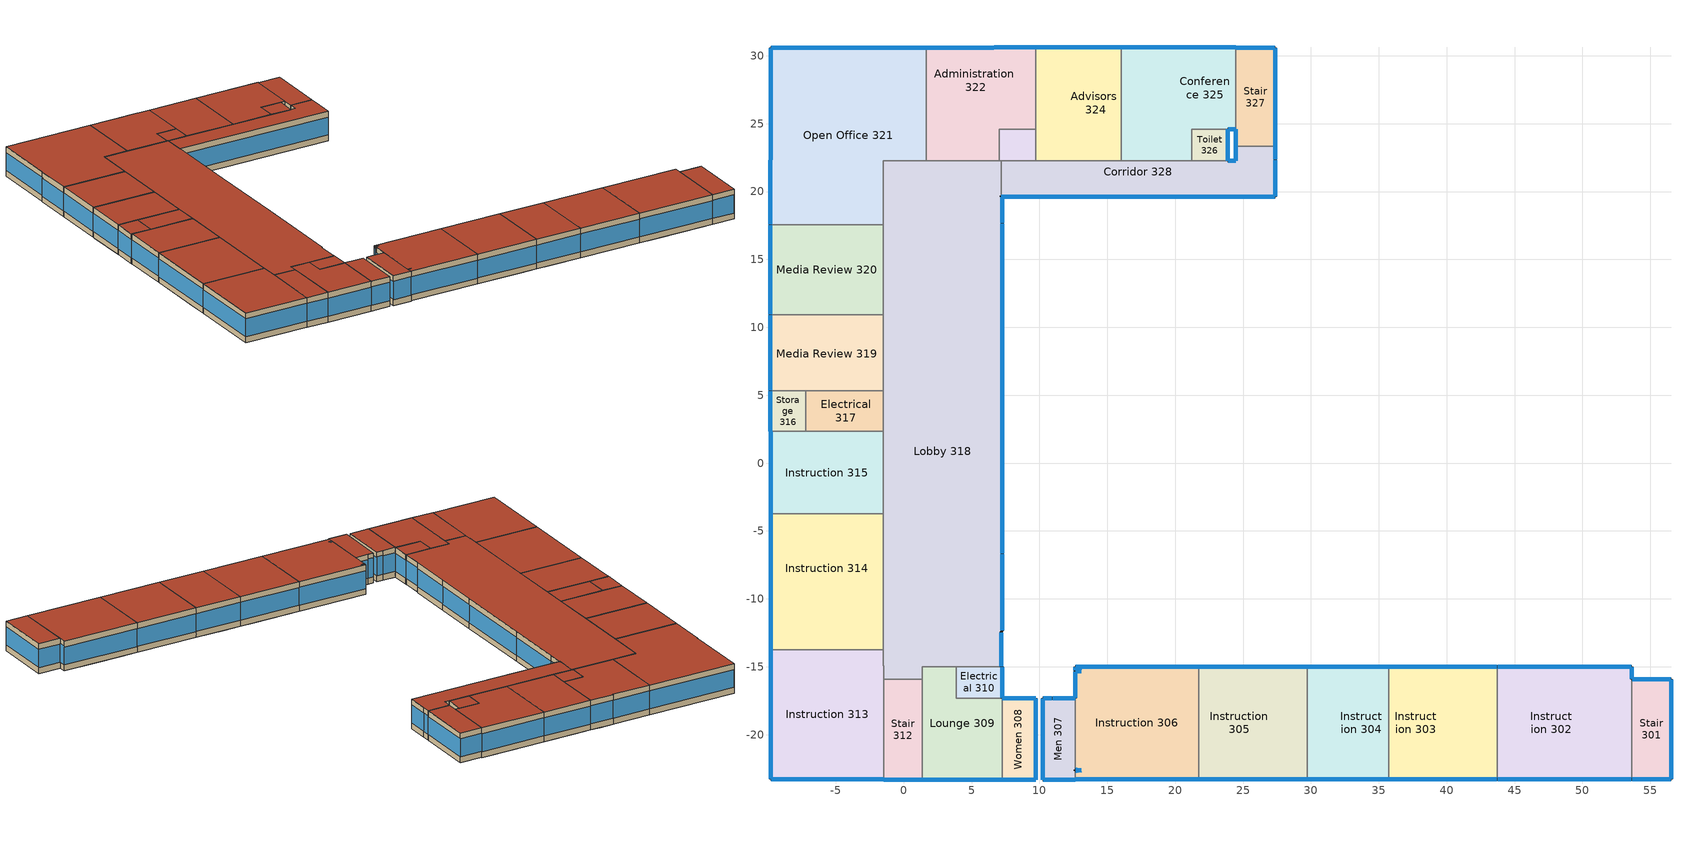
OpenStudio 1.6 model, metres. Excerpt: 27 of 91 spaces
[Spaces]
Stair 301
 floor to Stair 201: 53.63,-23.28 53.63,-15.92 56.52,-15.92 56.52,-23.28 z7.6
 wall outside: 53.63,-23.28 56.52,-23.28 56.52,-15.92 53.63,-15.92 z7.6:11.4
 wall to Instruction 302: 53.63,-15.92 53.63,-23.28 z7.6:11.4
 window: 53.65,-23.28 56.5,-23.28 / 56.5,-15.92 53.65,-15.92 z8.36:10.68; 56.52,-23.26 56.52,-15.94 z8.36:10.66
 roof outside: 56.52,-23.28 56.52,-15.92 53.63,-15.92 53.63,-23.28 z11.4
Instruction 302
 floor to Computer Lab 203: 49.72,-15 49.72,-23.28 45.72,-23.28 45.72,-15 z7.6
 floor ground: 53.63,-15 53.63,-23.28 49.72,-23.28 49.72,-15 z7.6; 45.72,-22.53 45.72,-22.74 45.56,-22.74 45.31,-22.64 45.56,-22.53 z7.6; 45.72,-15.21 45.72,-15.43 45.56,-15.43 45.31,-15.32 45.56,-15.21 z7.6
 floor to Instruction 204: 45.72,-15 45.72,-15.21 45.56,-15.21 45.31,-15.32 45.56,-15.43 45.72,-15.43 45.72,-22.53 45.56,-22.53 45.31,-22.64 45.56,-22.74 45.72,-22.74 45.72,-23.28 43.72,-23.28 43.72,-15 z7.6
 wall outside: 53.63,-15.92 53.63,-15 43.72,-15 / 43.72,-23.28 53.63,-23.28 z7.6:11.4
 wall to Instruction 303: 43.72,-15 43.72,-23.28 z7.6:11.4
 window: 53.6,-15 43.74,-15 / 43.74,-23.28 53.6,-23.28 z8.36:10.65; 53.63,-15.89 53.63,-15.03 z8.36:10.78
 roof outside: 43.72,-23.28 53.63,-23.28 53.63,-15.92 53.63,-15 43.72,-15 z11.4
Instruction 303
 floor to Instruction 204: 43.72,-15 43.72,-23.28 39.72,-23.28 39.72,-15 z7.6
 floor to Instruction 205: 39.72,-15 39.72,-23.28 35.72,-23.28 35.72,-15 z7.6
 wall outside: 43.72,-15 35.72,-15 / 35.72,-23.28 43.72,-23.28 z7.6:11.4
 wall to Instruction 304: 35.72,-15 35.72,-23.28 z7.6:11.4
 window: 35.74,-23.28 43.69,-23.28 / 43.69,-15 35.74,-15 z8.36:10.66
 roof outside: 35.72,-23.28 43.72,-23.28 43.72,-15 35.72,-15 z11.4
Instruction 304
 floor to Lounge 206: 35.72,-15 35.72,-23.28 31.72,-23.28 31.72,-15 z7.6
 floor to Copy/Print 207: 31.72,-15 31.72,-23.28 29.72,-23.28 29.72,-15 z7.6
 wall outside: 35.72,-15 29.72,-15 / 29.72,-23.28 35.72,-23.28 z7.6:11.4
 wall to Instruction 305: 29.72,-15 29.72,-23.28 z7.6:11.4
 window: 29.74,-23.28 35.69,-23.28 / 35.69,-15 29.74,-15 z8.36:10.66
 roof outside: 29.72,-23.28 35.72,-23.28 35.72,-15 29.72,-15 z11.4
Instruction 305
 floor to Copy/Print 207: 29.72,-15 29.72,-23.28 27.72,-23.28 27.72,-15 z7.6
 floor to Drafting 208: 27.72,-15 27.72,-23.28 21.72,-23.28 21.72,-15 z7.6
 wall outside: 29.72,-15 21.72,-15 / 21.72,-23.28 29.72,-23.28 z7.6:11.4
 wall to Instruction 306: 21.72,-15 21.72,-23.28 z7.6:11.4
 window: 21.74,-23.28 29.69,-23.28 / 29.69,-15 21.74,-15 z8.36:10.66
 roof outside: 21.72,-23.28 29.72,-23.28 29.72,-15 21.72,-15 z11.4
Instruction 306
 floor to Computer Lab 209: 12.65,-15 21.72,-15 21.72,-23.28 12.65,-23.28 12.65,-22.66 12.8,-22.66 13.1,-22.64 12.8,-22.61 12.65,-22.61 12.65,-17.32 12.65,-15.35 12.8,-15.35 13.1,-15.32 12.8,-15.29 12.65,-15.29 z7.6
 wall outside: 21.72,-15 12.65,-15 12.65,-15.29 12.8,-15.29 13.1,-15.32 12.8,-15.35 12.65,-15.35 12.65,-17.32 / 12.65,-23.28 21.72,-23.28 / 12.65,-22.61 12.8,-22.61 13.1,-22.64 12.8,-22.66 12.65,-22.66 z7.6:11.4
 wall to Men 307: 12.65,-22.66 12.65,-23.28 / 12.65,-17.32 12.65,-22.61 z7.6:11.4
 window: 21.69,-15 12.67,-15 / 12.67,-23.28 21.69,-23.28 z8.36:10.65; 12.77,-15.35 12.67,-15.35 / 12.67,-22.61 12.77,-22.61 / 12.77,-22.66 12.67,-22.66 / 12.67,-15.29 12.77,-15.29 z7.96:11.37; 12.65,-15.03 12.65,-15.26 z8.36:11.13; 12.83,-15.29 13.07,-15.32 / 13.07,-22.64 12.83,-22.66 / 13.07,-15.32 12.83,-15.35 / 12.83,-22.61 13.07,-22.63 z8.36:11.11; 12.65,-15.38 12.65,-17.29 z8.36:10.7
 roof outside: 12.65,-15.29 12.8,-15.29 13.1,-15.32 12.8,-15.35 12.65,-15.35 12.65,-17.32 12.65,-22.61 12.8,-22.61 13.1,-22.64 12.8,-22.66 12.65,-22.66 12.65,-23.28 21.72,-23.28 21.72,-15 12.65,-15 z11.4
Men 307
 floor to Men 210: 10.24,-17.32 10.95,-17.32 12.65,-17.32 12.65,-22.61 12.65,-22.66 12.65,-23.28 12.65,-23.33 10.24,-23.33 z7.6
 wall outside: 12.65,-17.32 10.95,-17.32 10.24,-17.32 10.24,-23.33 12.65,-23.33 12.65,-23.28 / 12.65,-22.66 12.65,-22.61 z7.6:11.4
 window: 10.92,-17.32 10.27,-17.32 z8.36:10.82; 10.27,-23.33 12.62,-23.33 z8.36:10.69; 12.62,-17.32 10.97,-17.32 z8.36:10.71; 10.24,-17.34 10.24,-23.31 z8.36:10.66
 roof outside: 10.24,-23.33 12.65,-23.33 12.65,-23.28 12.65,-22.66 12.65,-22.61 12.65,-17.32 10.95,-17.32 10.24,-17.32 z11.4
Women 308
 floor to Women 211: 7.24,-17.32 8.94,-17.32 9.74,-17.32 9.74,-23.33 7.24,-23.33 z7.6
 wall outside: 7.24,-23.33 9.74,-23.33 9.74,-17.32 8.94,-17.32 7.24,-17.32 z7.6:11.4
 wall to Lounge 309: 7.24,-17.32 7.24,-23.33 z7.6:11.4
 window: 9.72,-17.32 8.97,-17.32 z8.36:10.8; 8.92,-17.32 7.27,-17.32 z8.36:10.71; 7.27,-23.33 9.72,-23.33 z8.36:10.69; 9.74,-23.31 9.74,-17.34 z8.36:10.66
 roof outside: 7.24,-23.33 9.74,-23.33 9.74,-17.32 8.94,-17.32 7.24,-17.32 z11.4
Lounge 309
 floor to Lounge 212: 1.35,-15.92 1.35,-15 3.85,-15 3.85,-17.32 7.24,-17.32 7.24,-23.33 1.35,-23.33 z7.6
 wall outside: 1.35,-23.33 7.24,-23.33 z7.6:11.4
 wall to Lobby 318: 3.85,-15 1.35,-15 1.35,-15.92 z7.6:11.4
 wall to Electrical 310: 7.24,-17.32 3.85,-17.32 3.85,-15 z7.6:11.4
 wall to Stair 312: 1.35,-15.92 1.35,-23.33 z7.6:11.4
 window: 1.38,-23.33 7.22,-23.33 z8.36:10.66
 roof outside: 1.35,-23.33 7.24,-23.33 7.24,-17.32 3.85,-17.32 3.85,-15 1.35,-15 1.35,-15.92 z11.4
Electrical 310
 floor ground: 7.24,-15 7.24,-17.32 3.85,-17.32 3.85,-15 7.17,-15 z7.6
 wall outside: 7.24,-17.32 7.24,-15 7.17,-15 z7.6:11.4
 wall to Lobby 318: 7.17,-15 3.85,-15 z7.6:11.4
 window: 7.24,-17.29 7.24,-15.03 z8.36:10.69
 roof outside: 7.17,-15 3.85,-15 3.85,-17.32 7.24,-17.32 7.24,-15 z11.4
Stair 312
 floor to Stair 217: 1.35,-15.92 1.35,-23.33 -1.49,-23.33 -1.49,-23.28 -1.49,-15.92 z7.6
 wall outside: -1.49,-23.28 -1.49,-23.33 1.35,-23.33 z7.6:11.4
 wall to Instruction 313: -1.49,-15.92 -1.49,-23.28 z7.6:11.4
 wall to Lobby 318: 1.35,-15.92 -1.49,-15.92 z7.6:11.4
 window: -1.46,-23.33 1.33,-23.33 z8.36:10.68
 roof outside: -1.49,-15.92 -1.49,-23.28 -1.49,-23.33 1.35,-23.33 1.35,-15.92 z11.4
Instruction 313
 floor ground: -9.8,-13.74 -1.52,-13.74 -1.52,-14.93 -1.49,-14.93 -1.49,-15.92 -1.49,-23.28 -9.8,-23.28 z7.6
 wall outside: -9.8,-13.74 -9.8,-23.28 -1.49,-23.28 z7.6:11.4
 wall to Instruction 314: -1.52,-13.74 -9.8,-13.74 z7.6:11.4
 wall to Lobby 318: -1.49,-15.92 -1.49,-14.93 -1.52,-14.93 -1.52,-13.74 z7.6:11.4
 window: -9.8,-13.76 -9.8,-23.26 z8.36:10.65; -9.77,-23.28 -1.51,-23.28 z8.36:10.66
 roof outside: -9.8,-23.28 -1.49,-23.28 -1.49,-15.92 -1.49,-14.93 -1.52,-14.93 -1.52,-13.74 -9.8,-13.74 z11.4
Instruction 314
 floor to Instruction 218: -9.8,-11.74 -1.52,-11.74 -1.52,-13.74 -9.8,-13.74 z7.6
 floor to Library 219: -1.52,-3.74 -1.52,-11.74 -9.8,-11.74 -9.8,-3.74 z7.6
 wall outside: -9.8,-3.74 -9.8,-13.74 z7.6:11.4
 wall to Lobby 318: -1.52,-13.74 -1.52,-3.74 z7.6:11.4
 wall to Instruction 315: -1.52,-3.74 -9.8,-3.74 z7.6:11.4
 window: -9.8,-3.76 -9.8,-13.71 z8.36:10.65
 roof outside: -9.8,-3.74 -9.8,-13.74 -1.52,-13.74 -1.52,-3.74 z11.4
Instruction 315
 floor to Library 219: -1.52,2.33 -1.52,-3.74 -9.8,-3.74 -9.8,2.33 z7.6
 wall outside: -9.8,2.33 -9.8,-3.74 z7.6:11.4
 wall to Electrical 317: -1.52,2.33 -7.22,2.33 z7.6:11.4
 wall to Lobby 318: -1.52,-3.74 -1.52,2.33 z7.6:11.4
 wall to Storage 316: -7.22,2.33 -9.8,2.33 z7.6:11.4
 window: -9.8,2.3 -9.8,-3.71 z8.36:10.66
 roof outside: -9.8,2.33 -9.8,-3.74 -1.52,-3.74 -1.52,2.33 -7.22,2.33 z11.4
Storage 316
 floor to Library 219: -7.22,5.33 -7.22,2.33 -9.85,2.33 -9.85,5.33 z7.6
 wall outside: -9.85,5.33 -9.85,2.33 -9.8,2.33 z7.6:11.4
 wall to Electrical 317: -7.22,2.33 -7.22,5.33 z7.6:11.4
 wall to Media Review 319: -7.22,5.33 -9.85,5.33 z7.6:11.4
 window: -9.85,5.3 -9.85,2.36 z8.36:10.68
 roof outside: -9.85,5.33 -9.85,2.33 -9.8,2.33 -7.22,2.33 -7.22,5.33 z11.4
Electrical 317
 floor to Library 219: -7.02,5.33 -7.02,2.33 -7.22,2.33 -7.22,5.33 z7.6
 floor to Electrical 220: -1.52,5.33 -1.52,2.33 -7.02,2.33 -7.02,5.33 z7.6
 wall to Media Review 319: -1.52,5.33 -7.22,5.33 z7.6:11.4
 wall to Lobby 318: -1.52,2.33 -1.52,5.33 z7.6:11.4
 roof outside: -1.52,2.33 -1.52,5.33 -7.22,5.33 -7.22,2.33 z11.4
Lobby 318
 floor ground: 7.17,22.26 7.17,19.69 7.24,19.62 7.24,17.67 -1.52,17.67 -1.52,22.26 z7.6; 7.24,17.67 7.24,-12.34 7.17,-12.41 7.17,-15 1.35,-15 1.35,-15.92 -1.49,-15.92 -1.49,-14.93 -1.52,-14.93 -1.52,17.67 z7.6
 wall outside: 7.17,-15 7.17,-12.47 7.17,-12.41 7.24,-12.34 7.24,-6.68 7.24,-0.69 7.24,9.91 7.24,17.67 7.24,19.62 7.17,19.69 z7.6:11.4
 wall to Media Review 319: -1.52,10.93 -1.52,5.33 z7.6:11.4
 wall to Media Review 320: -1.52,17.56 -1.52,10.93 z7.6:11.4
 wall to Open Office 321: 1.65,22.26 -1.52,22.26 -1.52,17.56 z7.6:11.4
 wall to Administration 322: 7.04,22.26 1.65,22.26 z7.6:11.4
 wall to Electrical 323: 7.17,22.26 7.04,22.26 z7.6:11.4
 wall to Corridor 328: 7.17,19.69 7.17,19.76 7.17,22.26 z7.6:11.4
 window: 7.24,-12.31 7.24,-6.71 / 7.24,9.94 7.24,17.65 / 7.24,-6.66 7.24,-0.71 z8.36:10.66; 7.24,17.7 7.24,19.59 z8.36:10.7; 7.17,-14.98 7.17,-12.5 z8.36:10.69; 7.24,-0.66 7.24,9.89 z8.36:10.65
 roof outside: 7.17,-12.41 7.24,-12.34 7.24,-6.68 7.24,-0.69 7.24,9.91 7.24,17.67 7.24,19.62 7.17,19.69 7.17,19.76 7.17,22.26 7.04,22.26 1.65,22.26 -1.52,22.26 -1.52,17.56 -1.52,10.93 -1.52,5.33 -1.52,2.33 -1.52,-3.74 -1.52,-13.74 -1.52,-14.93 -1.49,-14.93 -1.49,-15.92 1.35,-15.92 1.35,-15 3.85,-15 7.17,-15 7.17,-12.47 z11.4
Media Review 319
 floor to Instruction 221: -1.52,10.63 -1.52,6.73 -1.52,5.43 -9.85,5.43 -9.85,10.63 z7.6
 floor to Computer Lab 222: -1.52,10.93 -1.52,10.63 -9.85,10.63 -9.85,10.93 z7.6
 floor to Library 219: -7.02,5.43 -7.02,5.33 -9.85,5.33 -9.85,5.43 z7.6
 floor to Electrical 220: -1.52,5.43 -1.52,5.33 -7.02,5.33 -7.02,5.43 z7.6
 wall outside: -9.85,10.93 -9.85,5.33 z7.6:11.4
 wall to Media Review 320: -1.52,10.93 -9.85,10.93 z7.6:11.4
 window: -9.85,10.9 -9.85,5.36 z8.36:10.66
 roof outside: -9.85,10.93 -9.85,5.33 -7.22,5.33 -1.52,5.33 -1.52,10.93 z11.4
Media Review 320
 floor to Computer Lab 222: -1.52,17.56 -1.52,10.93 -9.85,10.93 -9.85,14.43 -9.85,17.56 z7.6
 wall outside: -9.85,17.56 -9.85,10.93 z7.6:11.4
 wall to Open Office 321: -1.52,17.56 -9.85,17.56 z7.6:11.4
 window: -9.85,17.54 -9.85,10.96 z8.36:10.66
 roof outside: -9.85,17.56 -9.85,10.93 -1.52,10.93 -1.52,17.56 z11.4
Open Office 321
 floor to Corridor 234: 1.65,22.41 1.65,22.26 -1.52,22.26 -1.52,22.41 z7.6
 floor to Lounge 223: 1.65,30.59 1.65,22.41 0.83,22.41 0.83,22.55 0.9,22.68 0.6,22.68 0.68,22.55 0.68,22.41 -1.52,22.41 -1.52,17.67 -9.85,17.67 -9.85,22.33 -9.8,22.33 -9.8,30.59 z7.6
 floor ground: 0.9,22.68 0.83,22.55 0.83,22.41 0.68,22.41 0.68,22.55 0.6,22.68 z7.6
 floor to Computer Lab 222: -1.52,17.67 -1.52,17.56 -9.85,17.56 -9.85,17.67 z7.6
 wall outside: 1.65,30.59 -9.8,30.59 -9.8,22.33 -9.85,22.33 -9.85,17.56 z7.6:11.4
 wall to Administration 322: 1.65,22.26 1.65,30.59 z7.6:11.4
 window: 1.62,30.59 -9.77,30.59 z8.36:10.65; -9.8,30.56 -9.8,22.36 z8.36:10.66; -9.85,22.31 -9.85,17.59 z8.36:10.67
 roof outside: -9.8,30.59 -9.8,22.33 -9.85,22.33 -9.85,17.56 -1.52,17.56 -1.52,22.26 1.65,22.26 1.65,30.59 z11.4
Administration 322
 floor to Women 225: 8.11,26.86 8.11,24.61 7.04,24.61 4.74,24.61 4.74,26.86 z7.6
 floor to Corridor 234: 7.04,24.61 7.04,22.26 1.65,22.26 1.65,22.41 4.74,22.41 4.74,24.61 z7.6
 floor to Copy/Print 228: 9.71,30.64 9.71,26.86 8.41,26.86 8.41,30.64 z7.6
 floor to Lounge 223: 1.94,30.59 1.94,22.41 1.65,22.41 1.65,30.59 z7.6
 floor to Caferteria 224: 8.41,30.64 8.41,26.86 4.74,26.86 4.74,22.41 1.94,22.41 1.94,30.59 6.65,30.59 6.65,30.64 z7.6
 floor to Men 226: 9.71,26.86 9.71,24.61 8.51,24.61 8.51,26.86 z7.6
 floor ground: 8.51,26.86 8.51,24.61 8.11,24.61 8.11,26.86 z7.6
 wall outside: 9.71,30.64 6.65,30.64 6.65,30.59 1.65,30.59 z7.6:11.4
 wall to Electrical 323: 7.04,22.26 7.04,24.61 9.71,24.61 z7.6:11.4
 wall to Advisors 324: 9.71,24.61 9.71,30.64 z7.6:11.4
 window: 6.62,30.59 1.67,30.59 z8.36:10.67; 9.69,30.64 6.67,30.64 z8.36:10.68
 roof outside: 9.71,30.64 6.65,30.64 6.65,30.59 1.65,30.59 1.65,22.26 7.04,22.26 7.04,24.61 9.71,24.61 z11.4
Electrical 323
 floor to Corridor 234: 9.71,22.41 9.71,22.26 7.17,22.26 7.04,22.26 7.04,22.41 z7.6
 floor ground: 9.71,24.61 9.71,22.41 7.04,22.41 7.04,24.61 z7.6
 wall to Advisors 324: 9.71,22.26 9.71,24.61 z7.6:11.4
 wall to Corridor 328: 7.17,22.26 9.71,22.26 z7.6:11.4
 roof outside: 7.17,22.26 9.71,22.26 9.71,24.61 7.04,24.61 7.04,22.26 z11.4
Advisors 324
 floor to Corridor 234: 12.01,24.61 12.01,22.41 16.01,22.41 16.01,22.26 9.71,22.26 9.71,24.61 z7.6
 floor to Copy/Print 228: 12.01,30.64 12.01,26.86 9.71,26.86 9.71,30.64 z7.6
 floor to Administration 229: 16.01,30.64 16.01,22.41 13.04,22.41 13.04,22.56 13.1,22.68 12.8,22.68 12.85,22.56 12.85,22.41 12.01,22.41 12.01,30.64 z7.6
 floor ground: 13.1,22.68 13.04,22.56 13.04,22.41 12.85,22.41 12.85,22.56 12.8,22.68 z7.6
 floor to Men 226: 12.01,26.86 12.01,24.61 9.71,24.61 9.71,26.86 z7.6
 wall outside: 16.01,30.64 9.71,30.64 z7.6:11.4
 wall to Corridor 328: 9.71,22.26 16.01,22.26 z7.6:11.4
 wall to Conference 325: 16.01,22.26 16.01,30.64 z7.6:11.4
 window: 15.99,30.64 9.74,30.64 z8.36:10.66
 roof outside: 16.01,30.64 9.71,30.64 9.71,24.61 9.71,22.26 16.01,22.26 z11.4
Conference 325
 floor to Corridor 234: 21.21,24.61 21.21,22.26 16.01,22.26 16.01,22.41 17.21,22.41 17.21,24.61 z7.6
 floor to Office 231: 24.47,30.64 24.47,24.61 19.91,24.61 19.91,30.64 z7.6
 floor to Administration 229: 17.21,30.64 17.21,22.41 16.01,22.41 16.01,30.64 z7.6
 floor to Office 230: 19.91,30.64 19.91,24.61 17.21,24.61 17.21,30.64 z7.6
 wall outside: 23.87,24.61 24.47,24.61 / 24.47,30.59 24.47,30.64 16.01,30.64 z7.6:11.4
 wall to Stair 327: 24.47,24.61 24.47,30.59 z7.6:11.4
 wall to Toilet 326: 21.21,22.26 21.21,24.61 23.87,24.61 z7.6:11.4
 wall to Corridor 328: 16.01,22.26 21.21,22.26 z7.6:11.4
 window: 23.89,24.61 24.44,24.61 z8.36:10.85; 24.44,30.64 16.04,30.64 z8.36:10.66
 roof outside: 24.47,30.64 16.01,30.64 16.01,22.26 21.21,22.26 21.21,24.61 23.87,24.61 24.47,24.61 24.47,30.59 z11.4
Toilet 326
 floor to Toilet 232: 21.21,24.61 23.87,24.61 23.87,22.26 21.21,22.26 z7.6
 wall outside: 23.87,22.26 23.87,24.61 z7.6:11.4
 wall to Corridor 328: 21.21,22.26 23.87,22.26 z7.6:11.4
 window: 23.87,22.28 23.87,24.58 z8.36:10.69
 roof outside: 21.21,22.26 23.87,22.26 23.87,24.61 21.21,24.61 z11.4
Stair 327
 floor to Stair 233: 27.36,30.59 27.36,23.32 24.47,23.32 24.47,24.61 24.47,30.59 z7.6
 wall outside: 27.36,23.32 27.36,30.59 24.47,30.59 / 24.47,24.61 24.47,23.32 z7.6:11.4
 wall to Corridor 328: 24.47,23.32 27.36,23.32 z7.6:11.4
 window: 24.47,24.58 24.47,23.35 z8.36:10.74; 27.36,23.35 27.36,30.56 z8.36:10.66; 27.33,30.59 24.49,30.59 z8.36:10.68
 roof outside: 24.47,30.59 24.47,24.61 24.47,23.32 27.36,23.32 27.36,30.59 z11.4
Corridor 328
 floor to Corridor 234: 7.17,19.69 7.24,19.62 7.17,19.62 z7.6
 floor ground: 27.36,23.32 27.36,19.62 7.24,19.62 7.17,19.69 7.17,22.26 24.47,22.26 24.47,23.32 z7.6
 wall outside: 24.47,23.32 24.47,22.26 23.87,22.26 / 7.17,19.69 7.17,19.62 27.36,19.62 27.36,22.34 27.36,23.32 z7.6:11.4
 window: 24.47,23.3 24.47,22.28 z8.36:10.76; 27.36,19.64 27.36,22.31 z8.36:10.69; 7.19,19.62 27.33,19.62 z8.36:10.65; 27.36,22.36 27.36,23.3 z8.36:10.77; 24.44,22.26 23.89,22.26 z8.36:10.85
 roof outside: 27.36,19.62 27.36,22.34 27.36,23.32 24.47,23.32 24.47,22.26 23.87,22.26 21.21,22.26 16.01,22.26 9.71,22.26 7.17,22.26 7.17,19.62 z11.4
[Building]
Project Name: Space Type=189.1-2009 - Office - OpenOffice - CZ4-8; Default Construction Set=189.1-2009 - CZ5 - Office
[Material] Thermal Absorptance=0.9
Name | Roughness | Thickness {m} | Conductivity {W/m-K} | Density {kg/m3} | Specific Heat {J/kg-K} | Solar Absorptance | Visible Absorptance
1/2IN Gypsum | Smooth | 0.0127 | 0.16 | 784.9 | 830 | 0.4 | 0.4
Roof Membrane | VeryRough | 0.0095 | 0.16 | 1121.29 | 1460 | 0.7 | 0.7
Metal Decking | MediumSmooth | 0.0015 | 45.006 | 7680 | 418.4 | 0.6 | 0.6
Roof Insulation [21] | MediumRough | 0.2105 | 0.049 | 265 | 836.8 | 0.7 | 0.7
1IN Stucco | Smooth | 0.0253 | 0.6918 | 1858 | 837 | 0.92 | 0.92
8IN Concrete HW | MediumRough | 0.2033 | 1.7296 | 2243 | 837 | 0.65 | 0.65
Wall Insulation [40] | MediumRough | 0.0794 | 0.0432 | 91 | 837 | 0.5 | 0.5
MAT-CC05 4 HW CONCRETE | Rough | 0.1016 | 1.311 | 2240 | 836.8 | 0.85 | 0.85
F08 Metal surface | Smooth | 0.0008 | 45.28 | 7824 | 500 | 0.7 | 0.7
I01 25mm insulation board | MediumRough | 0.0254 | 0.03 | 43 | 1210 | 0.6 | 0.6
M11 100mm lightweight concrete | MediumRough | 0.1016 | 0.53 | 1280 | 840 | 0.5 | 0.5
F16 Acoustic tile | MediumSmooth | 0.0191 | 0.06 | 368 | 590 | 0.3 | 0.3
G05 25mm wood | MediumSmooth | 0.0254 | 0.15 | 608 | 1630 | 0.5 | 0.5
G01a 19mm gypsum board | MediumSmooth | 0.019 | 0.16 | 800 | 1090 | 0.4 | 0.4
[Construction]
ASHRAE 189.1-2009 ExtRoof IEAD ClimateZone 2-5: Roof Membrane, Roof Insulation [21], Metal Decking
ASHRAE 189.1-2009 ExtWall Mass ClimateZone 5: 1IN Stucco, 8IN Concrete HW, Wall Insulation [40], 1/2IN Gypsum
ASHRAE 189.1-2009 ExtWindow ClimateZone 4-5: Theoretical Glass [207]
ExtSlabCarpet 4in ClimateZone 1-8: MAT-CC05 4 HW CONCRETE, CP02 CARPET PAD
Exterior Door: F08 Metal surface, I01 25mm insulation board
Interior Ceiling: M11 100mm lightweight concrete, F05 Ceiling air space resistance, F16 Acoustic tile
Interior Door; Interior Partition: G05 25mm wood
Interior Floor: F16 Acoustic tile, F05 Ceiling air space resistance, M11 100mm lightweight concrete
Interior Wall: G01a 19mm gypsum board, F04 Wall air space resistance, G01a 19mm gypsum board
Interior Window: Clear 3mm
[WindowMaterial:Glazing] Optical Data Type=SpectralAverage; Thickness {m}=0.003; Back Side Solar Reflectance at Normal Incidence=0; Back Side Visible Reflectance at Normal Incidence=0; Infrared Transmittance at Normal Incidence=0; Dirt Correction Factor for Solar and Visible Transmittance=1; Solar Diffusing=No
Name | Solar Transmittance at Normal Incidence | Front Side Solar Reflectance at Normal Incidence | Visible Transmittance at Normal Incidence | Front Side Visible Reflectance at Normal Incidence | Front Side Infrared Hemispherical Emissivity | Back Side Infrared Hemispherical Emissivity | Conductivity {W/m-K}
Theoretical Glass [207] | 0.3311 | 0.6189 | 0.44 | 0.51 | 0.9 | 0.9 | 0.0133
Clear 3mm | 0.837 | 0.075 | 0.898 | 0.081 | 0.84 | 0.84 | 0.9
[Material:NoMass]
CP02 CARPET PAD: Roughness=Smooth; Thermal Resistance {m2-K/W}=0.1; Thermal Absorptance=0.9; Solar Absorptance=0.8; Visible Absorptance=0.8
[Material:AirGap]
Name | Thermal Resistance {m2-K/W}
F05 Ceiling air space resistance | 0.18
F04 Wall air space resistance | 0.15
[DefaultConstructionSet]
189.1-2009 - CZ5 - Office: Default Exterior Surface Constructions=Default Surface Constructions 13; Default Interior Surface Constructions=Default Surface Constructions 14; Default Ground Contact Surface Constructions=Default Surface Constructions 15; Default Exterior SubSurface Constructions=Default Sub Surface Constructions 9; Default Interior SubSurface Constructions=Default Sub Surface Constructions 10; Interior Partition Construction=Interior Partition
[DefaultSurfaceConstructions]
Name | Floor Construction | Wall Construction | Roof Ceiling Construction
Default Surface Constructions 13 | ExtSlabCarpet 4in ClimateZone 1-8 | ASHRAE 189.1-2009 ExtWall Mass ClimateZone 5 | ASHRAE 189.1-2009 ExtRoof IEAD ClimateZone 2-5
Default Surface Constructions 14 | Interior Floor | Interior Wall | Interior Ceiling
Default Surface Constructions 15 | ExtSlabCarpet 4in ClimateZone 1-8 | ExtSlabCarpet 4in ClimateZone 1-8 | ExtSlabCarpet 4in ClimateZone 1-8
[DefaultSubSurfaceConstructions]
Name | Fixed Window Construction | Operable Window Construction | Door Construction | Tubular Daylight Dome Construction | Tubular Daylight Diffuser Construction
Default Sub Surface Constructions 9 | ASHRAE 189.1-2009 ExtWindow ClimateZone 4-5 | ASHRAE 189.1-2009 ExtWindow ClimateZone 4-5 | Exterior Door | Interior Window | Interior Window
Default Sub Surface Constructions 10 | Interior Window | Interior Window | Interior Door
[ElectricEquipment:Definition]
189.1-2009 - Office - OpenOffice - CZ4-8 Electric Equipment Definition: Design Level Calculation Method=Watts/Area; Watts per Space Floor Area {W/m2}=7.64238
[Lights:Definition]
189.1-2009 - Office - OpenOffice - CZ4-8 Lights Definition: Design Level Calculation Method=Watts/Area; Watts per Space Floor Area {W/m2}=10.6563
[People:Definition]
189.1-2009 - Office - OpenOffice - CZ4-8 People Definition: Number of People Calculation Method=People/Area; People per Space Floor Area {person/m2}=0.0565105; Fraction Radiant=0.3
[SpaceType]
189.1-2009 - Office - OpenOffice - CZ4-8: Default Schedule Set=189.1-2009 - Office - OpenOffice - CZ4-8 Schedule Set; Design Specification Outdoor Air Object=189.1-2009 - Office - OpenOffice - CZ4-8 Ventilation; Standards Building Type=Office; Standards Space Type=OpenOffice
[DefaultScheduleSet]
189.1-2009 - Office - OpenOffice - CZ4-8 Schedule Set: Number of People Schedule=Office Work Occ; People Activity Level Schedule=Office Activity; Lighting Schedule=Office Bldg Light; Electric Equipment Schedule=Office Bldg Equip; Infiltration Schedule=Office Infil Quarter On
[Lights]
189.1-2009 - Office - OpenOffice - CZ4-8 Lights: Lights Definition=189.1-2009 - Office - OpenOffice - CZ4-8 Lights Definition; Space or SpaceType=189.1-2009 - Office - OpenOffice - CZ4-8
[DesignSpecification:OutdoorAir]
189.1-2009 - Office - OpenOffice - CZ4-8 Ventilation: Outdoor Air Method=Sum; Outdoor Air Flow per Person {m3/s-person}=0.00943895
[People]
189.1-2009 - Office - OpenOffice - CZ4-8 People: People Definition=189.1-2009 - Office - OpenOffice - CZ4-8 People Definition; Space or SpaceType=189.1-2009 - Office - OpenOffice - CZ4-8
[SpaceInfiltration:DesignFlowRate]
189.1-2009 - Office - OpenOffice - CZ4-8 Infiltration: Space or SpaceType=189.1-2009 - Office - OpenOffice - CZ4-8; Design Flow Rate Calculation Method=Flow/ExteriorArea; Flow per Exterior Surface Area {m3/s-m2}=0.000226568
[ElectricEquipment]
189.1-2009 - Office - OpenOffice - CZ4-8 Electric Equipment: Electric Equipment Definition=189.1-2009 - Office - OpenOffice - CZ4-8 Electric Equipment Definition; Space or SpaceType=189.1-2009 - Office - OpenOffice - CZ4-8
[BuildingStory]
Name | Nominal Z Coordinate {m} | Nominal Floor to Floor Height {m}
03 - Floor | 7.6 | 3.8
Roof | 11.4 | 0.6
[Space] Building Story=03 - Floor
Name | Thermal Zone
Stair 301 | Stair 301
Instruction 302 | Instruction 302
Instruction 303 | Instruction 303
Instruction 304 | Instruction 304
Instruction 305 | Instruction 305
Instruction 306 | Instruction 306
Men 307 | Men 307
Women 308 | Women 308
Lounge 309 | Lounge 309
Electrical 310 | Electrical 310
Stair 312 | Stair 312
Instruction 313 | Instruction 313
Instruction 314 | Instruction 314
Instruction 315 | Instruction 315
Storage 316 | Storage 316
Electrical 317 | Electrical 317
Lobby 318 | Lobby 318
Media Review 319 | Media Review 319
Media Review 320 | Media Review 320
Open Office 321 | Open Office 321
Administration 322 | Administration 322
Electrical 323 | Electrical 323
Advisors 324 | Advisors 324
Conference 325 | Conference 325
Toilet 326 | Toilet 326
Stair 327 | Stair 327
Corridor 328 | Corridor 328
[ThermalZone] Use Ideal Air Loads=No
Stair 301; Instruction 302; Instruction 303; Instruction 304; Instruction 305; Instruction 306; Men 307; Women 308; Lounge 309; Electrical 310; Stair 312; Instruction 313; Instruction 314; Instruction 315; Storage 316; Electrical 317; Lobby 318; Media Review 319; Media Review 320; Open Office 321; Administration 322; Electrical 323; Advisors 324; Conference 325; Toilet 326; Stair 327; Corridor 328
[Sizing:Zone] Zone Cooling Design Supply Air Temperature {C}=14; Zone Heating Design Supply Air Temperature {C}=40; Zone Cooling Design Supply Air Humidity Ratio {kg-H2O/kg-air}=0.0085; Zone Heating Design Supply Air Humidity Ratio {kg-H2O/kg-air}=0.008; Cooling Design Air Flow Method=DesignDay; Heating Design Air Flow Method=DesignDay
Stair 301; Instruction 302; Instruction 303; Instruction 304; Instruction 305; Instruction 306; Men 307; Women 308; Lounge 309; Electrical 310; Stair 312; Instruction 313; Instruction 314; Instruction 315; Storage 316; Electrical 317; Lobby 318; Media Review 319; Media Review 320; Open Office 321; Administration 322; Electrical 323; Advisors 324; Conference 325; Toilet 326; Stair 327; Corridor 328
[Schedule:Ruleset]
Name | Default Day Schedule | Summer Design Day Schedule | Winter Design Day Schedule
Office Bldg Light | Office Bldg Light Default Schedule | Office Bldg Light Summer Design Day | Office Bldg Light Winter Design Day
Office Activity | Office Activity Default Schedule | Office Activity Summer Design Day | Office Activity Winter Design Day
Office Infil Quarter On | Office Infil Quarter On Default Schedule | Office Infil Quarter On Summer Design Day | Office Infil Quarter On Winter Design Day
Office Bldg Equip | Office Bldg Equip Default Schedule | Office Bldg Equip Summer Design Day | Office Bldg Equip Winter Design Day
Office Work Occ | Office Bldg Occ Default Schedule | Office Bldg Occ Summer Design Day | Office Bldg Occ Winter Design Day
[Schedule:Day]
Office Bldg Light Default Schedule: 5, 0, 0.05, 7, 0, 0.1, 8, 0, 0.3, 17, 0, 0.9, 18, 0, 0.7, 20, 0, 0.5, 22, 0, 0.3, 23, 0, 0.1, 24, 0, 0.05
Office Bldg Light Summer Design Day; Office Infil Quarter On Rule 1 Day Schedule; Office Bldg Equip Summer Design Day: 24, 0, 1
Office Bldg Light Winter Design Day; Office Bldg Equip Winter Design Day; Office Bldg Occ Winter Design Day; Office Bldg Occ Rule 1 Day Schedule: 24, 0, 0
Office Bldg Light Rule 1 Day Schedule: 24, 0, 0.05
Office Bldg Light Rule 2 Day Schedule: 6, 0, 0.05, 8, 0, 0.1, 14, 0, 0.5, 17, 0, 0.15, 24, 0, 0.05
Office Activity Default Schedule; Office Activity Summer Design Day; Office Activity Winter Design Day: 24, 0, 132
Office Infil Quarter On Default Schedule; Office Infil Quarter On Summer Design Day: 6, 0, 1, 22, 0, 0.25, 24, 0, 1
Office Infil Quarter On Winter Design Day; Office Infil Quarter On Rule 2 Day Schedule: 6, 0, 1, 18, 0, 0.25, 24, 0, 1
Office Bldg Equip Default Schedule: 8, 0, 0.4, 12, 0, 0.9, 13, 0, 0.8, 17, 0, 0.9, 18, 0, 0.8, 20, 0, 0.6, 22, 0, 0.5, 24, 0, 0.4
Office Bldg Equip Rule 1 Day Schedule: 24, 0, 0.3
Office Bldg Equip Rule 2 Day Schedule: 6, 0, 0.3, 8, 0, 0.4, 14, 0, 0.5, 17, 0, 0.35, 24, 0, 0.3
Office Bldg Occ Default Schedule: 6, 0, 0, 7, 0, 0.1, 8, 0, 0.2, 12, 0, 0.85, 13, 0, 0.5, 17, 0, 0.85, 18, 0, 0.7, 20, 0, 0.4, 22, 0, 0.1, 24, 0, 0.05
Office Bldg Occ Summer Design Day: 6, 0, 0, 22, 0, 1, 24, 0, 0.05
Office Bldg Occ Rule 2 Day Schedule: 6, 0, 0, 8, 0, 0.1, 14, 0, 0.4, 17, 0, 0.1, 24, 0, 0
[Schedule:Rule] Apply Monday=No; Apply Tuesday=No; Apply Wednesday=No; Apply Thursday=No; Apply Friday=No; Date Specification Type=DateRange; Start Month=1; Start Day=1; End Month=12; End Day=31
Name | Schedule Ruleset | Rule Order | Day Schedule | Apply Sunday | Apply Saturday
Office Bldg Light Rule 1 | Office Bldg Light | 0 | Office Bldg Light Rule 1 Day Schedule | Yes | No
Office Bldg Light Rule 2 | Office Bldg Light | 1 | Office Bldg Light Rule 2 Day Schedule | No | Yes
Office Infil Quarter On Rule 1 | Office Infil Quarter On | 0 | Office Infil Quarter On Rule 1 Day Schedule | Yes | No
Office Infil Quarter On Rule 2 | Office Infil Quarter On | 1 | Office Infil Quarter On Rule 2 Day Schedule | No | Yes
Office Bldg Equip Rule 1 | Office Bldg Equip | 0 | Office Bldg Equip Rule 1 Day Schedule | Yes | No
Office Bldg Equip Rule 2 | Office Bldg Equip | 1 | Office Bldg Equip Rule 2 Day Schedule | No | Yes
Office Work Occ Rule 1 | Office Work Occ | 0 | Office Bldg Occ Rule 1 Day Schedule | Yes | No
Office Work Occ Rule 2 | Office Work Occ | 1 | Office Bldg Occ Rule 2 Day Schedule | No | Yes
